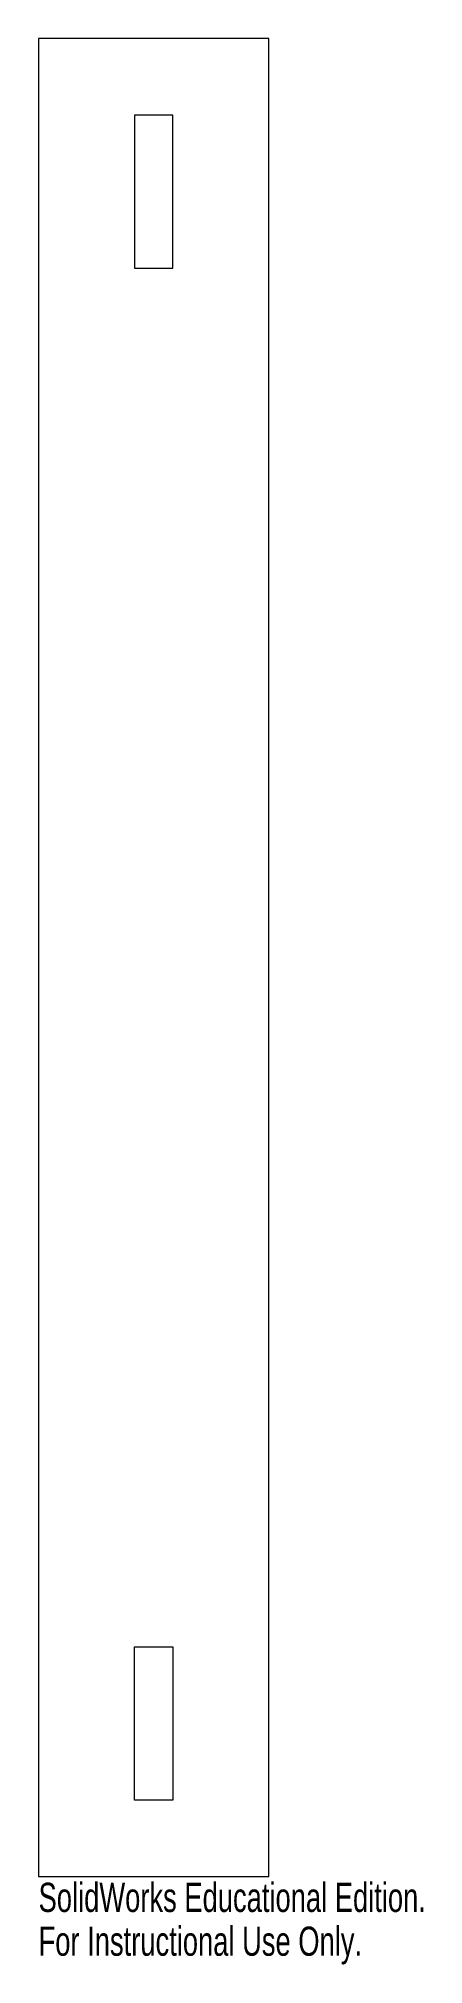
# Model space of a CAD drawing. Header units: inches. Extents: x -0.8 to 1.8, y -6.6 to 6.
import ezdxf

# ---------------------------------------------------------------- set-up
doc = ezdxf.new("R2010")
doc.units = ezdxf.units.IN
doc.header["$MEASUREMENT"] = 0
doc.styles.add('SLDTEXTSTYLE0', font='TXT', dxfattribs={"width": 0.7})

msp = doc.modelspace()

# ---------------------------------------------------------------- linework, layer by layer
at = {"color": 7, "linetype": 'Continuous', "lineweight": 15}
for p, q in [((0.75, 6), (-0.75, 6)), ((-0.75, 6), (-0.75, -6)), ((0.75, -6), (0.75, 6)), ((0.125, 5.5), (-0.125, 5.5)), ((-0.125, 5.5), (-0.125, 4.5)), ((0.125, 4.5), (0.125, 5.5)), ((-0.125, 4.5), (0.125, 4.5)), ((-0.125, -5.5), (-0.125, -4.5)), ((-0.125, -4.5), (0.125, -4.5)), ((0.125, -4.5), (0.125, -5.5)), ((0.125, -5.5), (-0.125, -5.5)), ((-0.75, -6), (0.75, -6))]:
    msp.add_line(p, q, dxfattribs=at)

# ---------------------------------------------------------------- texts
at = {"color": 7, "linetype": 'Continuous', "char_height": 0.1903, "attachment_point": 1, "style": 'SLDTEXTSTYLE0'}
for s, insert in [('SolidWorks Educational Edition.', (-0.75, -6.04)), ('For Instructional Use Only.', (-0.75, -6.326))]:
    msp.add_mtext(s, dxfattribs=dict(at, insert=insert))

doc.saveas('drawing.dxf')
